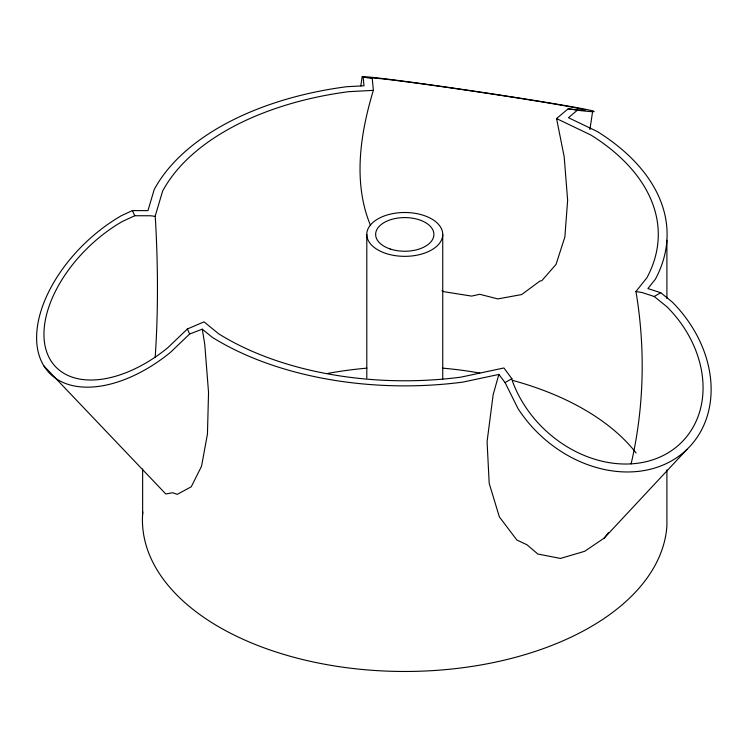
<?xml version="1.0" encoding="UTF-8"?>
<svg xmlns="http://www.w3.org/2000/svg" width="748" height="748" viewBox="0 0 748 748"><rect width="100%" height="100%" fill="white"/><g stroke="black" fill="none" stroke-linecap="round" stroke-linejoin="round"><path stroke-width="1.12" d="M155.173 357.338C158.296 311.944 158.024 266.353 155.528 220.931L155.117 216.378L162.615 191.105A253.516 146.365 0 0 1 348.671 91.677L373.355 90.358L372.27 78.512L370.877 78.129A107.777 2.216 8.5 0 1 501.73 95.52A107.777 2.216 8.5 0 1 571.341 109.208L568.143 108.815L556.559 118.567L564.188 156.828L567.639 200.286L564.862 236.976L556.054 264.39L541.823 280.668L539.916 281.08L521.646 294.562L497.841 298.92L479.795 294.291L471.614 296.096L443.957 291.711L441.965 290.598M360.798 85.908L362.163 76.829A116.595 2.394 8.5 0 1 503.722 95.632A116.595 2.394 8.5 0 1 579.027 110.442L568.143 108.815M589.901 129.591L592.65 111.265M631.106 463.863C644.196 407.613 645.533 348.409 635.95 291.505L646.927 277.732A253.516 146.365 0 0 0 590.827 134.995L556.559 118.567M373.355 90.358C360.274 133.565 352.682 182.69 370.569 225.587M362.163 76.829L363.182 77.109L363.977 85.796L346.717 86.712A262.333 151.461 0 0 0 154.191 189.59L147.954 210.627L132.387 210.59L121.4 215.676A116.595 69.274 -43.5 0 0 39.831 357.46A116.595 69.274 -43.5 0 0 170.46 352.355L189.665 333.991L202.297 329.176L212.245 337.292A262.333 151.461 0 0 0 462.825 382.116L498.869 374.43L493.156 394.673L487.079 441.638L489.192 483.32L499.346 516.877L516.859 540.019L527.06 544.834L537.859 554.034L560.486 558.429L584.702 551.285L604.197 538.102L686.991 449.37M604.197 538.102L608.461 532.623M635.95 291.505L641.98 292.515L654.22 296.498L666.973 306.811A107.777 86.656 43 0 1 661.999 456.112A107.777 86.656 43 0 1 512.38 381.003L511.847 378.694L503.928 367.969L460.871 377.151A253.516 146.365 0 0 1 218.715 333.832L204.017 321.846L187.346 329.017L167.683 347.829A107.777 64.029 -43.5 0 1 46.928 352.542A107.777 64.029 -43.5 0 1 122.335 221.483L134.771 215.733L150.61 215.761L155.117 216.378M577.334 110.237L568.461 117.707L597.297 131.536A262.333 151.461 0 0 1 655.351 279.238L647.927 288.56L660.755 292.72L672.087 301.883A116.595 93.752 43 0 1 677.473 457.159A116.595 93.752 43 0 1 517.981 408.52L505.068 382.602L498.869 374.43M505.068 382.602L511.847 378.694M654.22 296.498L660.755 292.72M363.182 77.109L372.27 78.512M43.861 365.894L165.794 493.979L172.685 492.736L177.239 494.363L191.245 486.789L201.549 466.219L207.448 434.036L208.542 392.438L204.756 344.267L202.297 329.176M132.387 210.59L134.771 215.733M187.346 329.017L189.665 333.991M666.907 240.267L666.907 298.555M666.907 469.912L666.907 525.863A262.333 151.461 0 0 1 392.691 671.311A262.333 151.461 0 0 1 142.812 511.913M442.741 234.414A37.97 21.916 0 0 1 385.781 253.404A37.97 21.916 0 0 1 385.781 215.433A37.97 21.916 0 0 1 442.741 234.414L442.741 379.264M366.801 234.414L366.801 378.095M142.634 469.043L142.634 514.157M327.774 373.42A253.516 146.365 0 0 1 366.903 368.147M442.349 368.119A253.516 146.365 0 0 1 479.795 373.065M513.006 380.517A253.516 146.365 0 0 1 636.09 452.979M390.194 248.991A29.144 16.83 0 0 0 433.915 234.414A29.144 16.83 0 0 0 390.194 219.847A29.144 16.83 0 0 0 390.194 248.991"/></g></svg>
